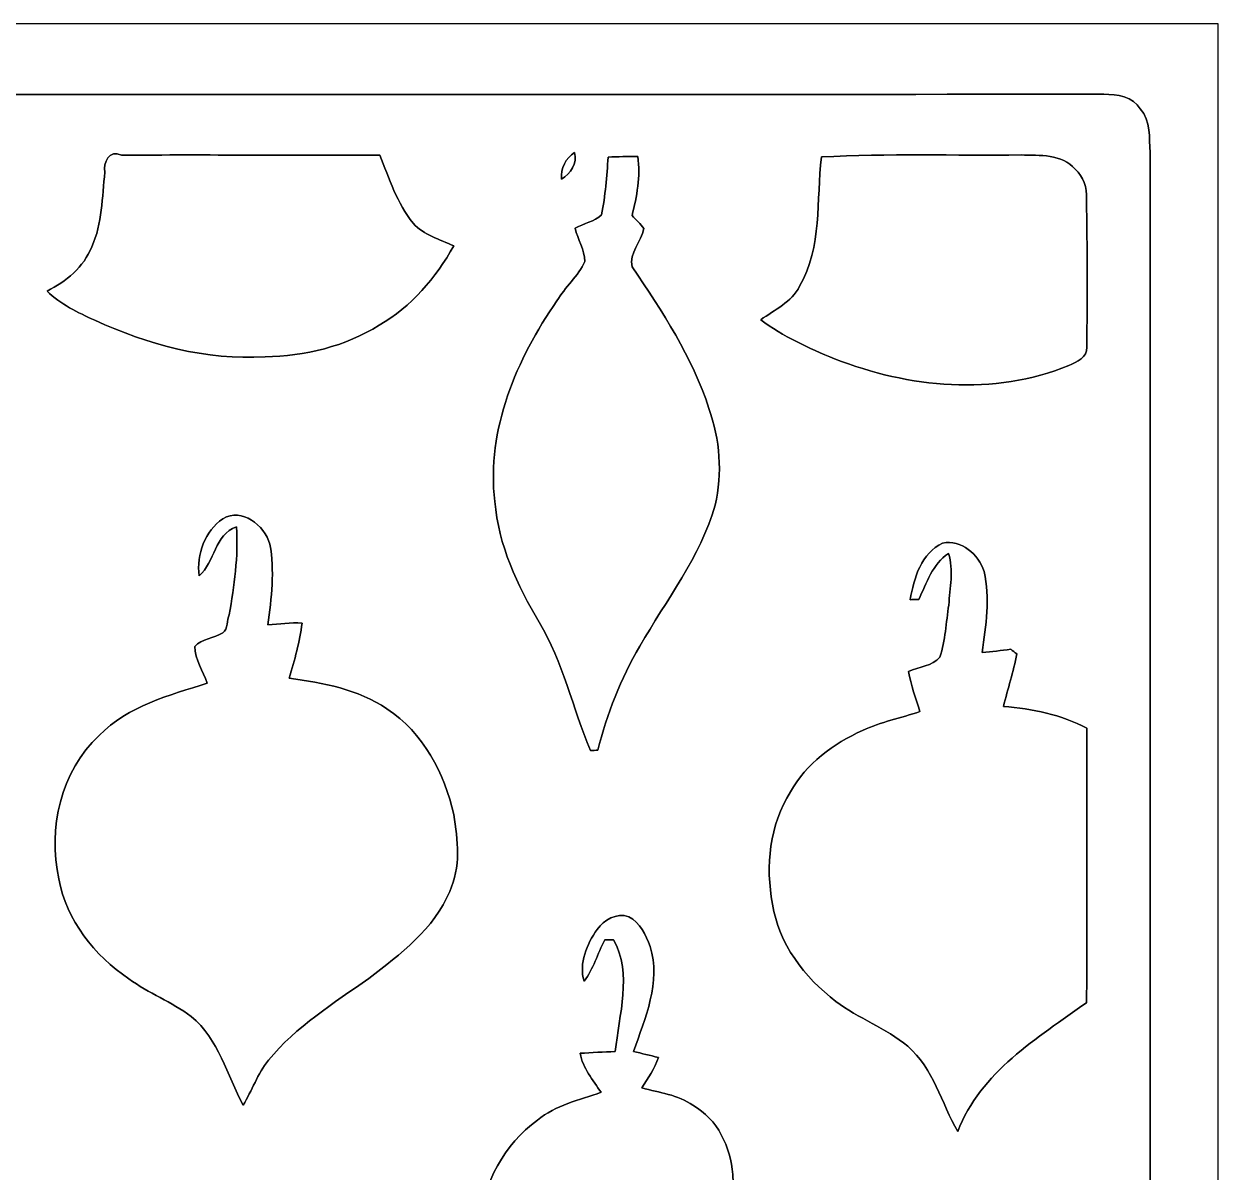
# Model space of a CAD drawing. Header units: centimetres. Extents: x -16.8 to 16.8, y -16.7 to 16.7.
# Drawn here: x -0.55 to 16.77, y 0 to 16.67 of the extents above; entities that cross this region are included whole.
import ezdxf

# ---------------------------------------------------------------- set-up
doc = ezdxf.new("R2010")
doc.units = ezdxf.units.CM
doc.header["$MEASUREMENT"] = 0
doc.layers.add('Layer 1', color=7, linetype='Continuous')

msp = doc.modelspace()

# ---------------------------------------------------------------- linework, layer by layer
at = {"layer": 'Layer 1', "color": 7}
for points, knots in [([(-16.77458, 16.66875), (-16.77458, 16.66875), (16.77458, 16.66875), (16.77458, 16.66875), (16.77458, 16.66875), (16.77458, 16.66875), (16.77458, -16.66875), (16.77458, -16.66875), (16.77458, -16.66875), (16.77458, -16.66875), (-16.77458, -16.66875), (-16.77458, -16.66875), (-16.77458, -16.66875), (-16.77458, -16.66875), (-16.77458, 16.66875), (-16.77458, 16.66875), (-16.77458, 16.66875), (-16.77458, 16.66875), (-16.77458, 16.66875), (-16.77458, 16.66875)], [0, 0, 0, 0, 0.16666667, 0.16666667, 0.16666667, 0.16666667, 0.33333333, 0.33333333, 0.33333333, 0.33333333, 0.5, 0.5, 0.5, 0.5, 0.66666667, 0.66666667, 0.66666667, 0.66666667, 1, 1, 1, 1]), ([(-15.56032, 15.62523), (-15.77164, 15.57091), (-15.93215, 15.36876), (-15.96637, 15.1571), (-15.96637, 15.1571), (-15.96143, 5.17243), (-15.96108, -4.81365), (-15.96637, -14.79903), (-15.96637, -14.79903), (-15.93885, -15.2206), (-16.11348, -15.74412), (-15.76141, -16.07855), (-15.76141, -16.07855), (-15.58713, -16.19779), (-15.35783, -16.2119), (-15.15286, -16.21331), (-15.15286, -16.21331), (-5.5686, -16.20626), (4.01532, -16.2119), (13.59958, -16.21014), (13.59958, -16.21014), (14.12734, -16.2052), (14.65615, -16.23095), (15.18356, -16.19709), (15.18356, -16.19709), (15.39663, -16.18968), (15.61606, -16.08526), (15.70531, -15.88241), (15.70531, -15.88241), (15.8556, -15.49153), (15.76776, -15.06432), (15.78927, -14.65792), (15.78927, -14.65792), (15.78363, -4.8387), (15.78857, 4.98087), (15.78681, 14.80009), (15.78681, 14.80009), (15.77411, 15.01387), (15.80197, 15.26046), (15.64534, 15.43332), (15.64534, 15.43332), (15.54127, 15.61147), (15.30597, 15.65169), (15.11829, 15.64605), (15.11829, 15.64605), (5.4162, 15.64534), (-4.2859, 15.64569), (-13.98764, 15.64605), (-13.98764, 15.64605), (-14.51187, 15.64005), (-15.03751, 15.67145), (-15.56032, 15.62523)], [0, 0, 0, 0, 0.07142857, 0.07142857, 0.07142857, 0.07142857, 0.14285714, 0.14285714, 0.14285714, 0.14285714, 0.21428571, 0.21428571, 0.21428571, 0.21428571, 0.28571429, 0.28571429, 0.28571429, 0.28571429, 0.35714286, 0.35714286, 0.35714286, 0.35714286, 0.42857143, 0.42857143, 0.42857143, 0.42857143, 0.5, 0.5, 0.5, 0.5, 0.57142857, 0.57142857, 0.57142857, 0.57142857, 0.64285714, 0.64285714, 0.64285714, 0.64285714, 0.71428571, 0.71428571, 0.71428571, 0.71428571, 0.78571429, 0.78571429, 0.78571429, 0.78571429, 0.85714286, 0.85714286, 0.85714286, 0.85714286, 1, 1, 1, 1]), ([(0.62371, 14.51681), (0.59725, 14.64275), (0.68263, 14.85618), (0.86289, 14.76304), (0.86289, 14.76304), (2.11208, 14.7701), (3.36162, 14.75916), (4.61151, 14.76481), (4.61151, 14.76481), (4.74662, 14.42367), (4.86304, 14.0656), (5.09693, 13.77527), (5.09693, 13.77527), (5.24863, 13.6017), (5.48181, 13.54102), (5.68396, 13.44471), (5.68396, 13.44471), (5.42502, 12.98152), (5.06659, 12.56347), (4.60481, 12.29395), (4.60481, 12.29395), (4.11092, 11.98739), (3.5246, 11.84416), (2.9464, 11.8364), (2.9464, 11.8364), (2.09232, 11.77819), (1.24813, 12.01667), (0.47625, 12.36557), (0.47625, 12.36557), (0.22966, 12.47704), (-0.01729, 12.60122), (-0.21661, 12.78819), (-0.21661, 12.78819), (0.05962, 12.93001), (0.31715, 13.13427), (0.43145, 13.43342), (0.43145, 13.43342), (0.58843, 13.77033), (0.58208, 14.1545), (0.62371, 14.51681)], [0, 0, 0, 0, 0.09090909, 0.09090909, 0.09090909, 0.09090909, 0.18181818, 0.18181818, 0.18181818, 0.18181818, 0.27272727, 0.27272727, 0.27272727, 0.27272727, 0.36363636, 0.36363636, 0.36363636, 0.36363636, 0.45454545, 0.45454545, 0.45454545, 0.45454545, 0.54545455, 0.54545455, 0.54545455, 0.54545455, 0.63636364, 0.63636364, 0.63636364, 0.63636364, 0.72727273, 0.72727273, 0.72727273, 0.72727273, 0.81818182, 0.81818182, 0.81818182, 0.81818182, 1, 1, 1, 1]), ([(7.92621, 14.73482), (8.06838, 14.73976), (8.21126, 14.74646), (8.35413, 14.74258), (8.35413, 14.74258), (8.39929, 14.45295), (8.33967, 14.16579), (8.27123, 13.88569), (8.27123, 13.88569), (8.32944, 13.8243), (8.39399, 13.7668), (8.44162, 13.69589), (8.44162, 13.69589), (8.40634, 13.50292), (8.2236, 13.34382), (8.27264, 13.13956), (8.27264, 13.13956), (8.71255, 12.49574), (9.14612, 11.83217), (9.38706, 11.08392), (9.38706, 11.08392), (9.54581, 10.63696), (9.58744, 10.14448), (9.47632, 9.68199), (9.47632, 9.68199), (9.2643, 8.92598), (8.76653, 8.30651), (8.38482, 7.63341), (8.38482, 7.63341), (8.10401, 7.16562), (7.91104, 6.65092), (7.77416, 6.12422), (7.77416, 6.12422), (7.74841, 6.12281), (7.69655, 6.12069), (7.67045, 6.11964), (7.67045, 6.11964), (7.40727, 6.73488), (7.2711, 7.40339), (6.92362, 7.98195), (6.92362, 7.98195), (6.60435, 8.51923), (6.33483, 9.10378), (6.2805, 9.73455), (6.2805, 9.73455), (6.15456, 10.78301), (6.59836, 11.80183), (7.17973, 12.64708), (7.17973, 12.64708), (7.30179, 12.84711), (7.487, 13.00586), (7.58719, 13.21894), (7.58719, 13.21894), (7.58437, 13.38897), (7.48418, 13.53996), (7.44467, 13.7033), (7.44467, 13.7033), (7.56849, 13.77456), (7.7276, 13.79326), (7.8292, 13.89733), (7.8292, 13.89733), (7.88635, 14.1732), (7.90222, 14.45507), (7.92621, 14.73482)], [0, 0, 0, 0, 0.05882353, 0.05882353, 0.05882353, 0.05882353, 0.11764706, 0.11764706, 0.11764706, 0.11764706, 0.17647059, 0.17647059, 0.17647059, 0.17647059, 0.23529412, 0.23529412, 0.23529412, 0.23529412, 0.29411765, 0.29411765, 0.29411765, 0.29411765, 0.35294118, 0.35294118, 0.35294118, 0.35294118, 0.41176471, 0.41176471, 0.41176471, 0.41176471, 0.47058824, 0.47058824, 0.47058824, 0.47058824, 0.52941176, 0.52941176, 0.52941176, 0.52941176, 0.58823529, 0.58823529, 0.58823529, 0.58823529, 0.64705882, 0.64705882, 0.64705882, 0.64705882, 0.70588235, 0.70588235, 0.70588235, 0.70588235, 0.76470588, 0.76470588, 0.76470588, 0.76470588, 0.82352941, 0.82352941, 0.82352941, 0.82352941, 0.88235294, 0.88235294, 0.88235294, 0.88235294, 1, 1, 1, 1]), ([(7.24782, 14.41274), (7.23582, 14.57396), (7.30885, 14.71648), (7.43797, 14.80361), (7.43797, 14.80361), (7.47995, 14.63781), (7.38046, 14.49881), (7.24782, 14.41274)], [0, 0, 0, 0, 0.33333333, 0.33333333, 0.33333333, 0.33333333, 1, 1, 1, 1]), ([(11.02007, 14.73623), (11.98492, 14.79056), (12.95188, 14.75493), (13.91779, 14.76622), (13.91779, 14.76622), (14.18096, 14.75669), (14.5101, 14.78527), (14.70025, 14.55949), (14.70025, 14.55949), (14.82231, 14.45295), (14.87311, 14.28785), (14.86288, 14.12875), (14.86288, 14.12875), (14.87946, 13.4112), (14.87452, 12.69259), (14.86994, 11.97469), (14.86994, 11.97469), (14.88052, 11.82335), (14.72247, 11.76196), (14.60994, 11.7094), (14.60994, 11.7094), (13.52409, 11.26172), (12.28337, 11.38414), (11.21057, 11.80853), (11.21057, 11.80853), (10.8331, 11.95564), (10.46515, 12.13309), (10.13777, 12.37333), (10.13777, 12.37333), (10.33886, 12.51726), (10.58792, 12.62909), (10.70292, 12.86157), (10.70292, 12.86157), (11.03383, 13.4306), (10.94246, 14.10899), (11.02007, 14.73623)], [0, 0, 0, 0, 0.1, 0.1, 0.1, 0.1, 0.2, 0.2, 0.2, 0.2, 0.3, 0.3, 0.3, 0.3, 0.4, 0.4, 0.4, 0.4, 0.5, 0.5, 0.5, 0.5, 0.6, 0.6, 0.6, 0.6, 0.7, 0.7, 0.7, 0.7, 0.8, 0.8, 0.8, 0.8, 1, 1, 1, 1]), ([(2.33433, 9.48443), (2.60879, 9.65341), (2.93934, 9.38883), (3.0166, 9.11754), (3.0166, 9.11754), (3.08892, 8.73019), (3.03847, 8.33191), (2.98838, 7.94491), (2.98838, 7.94491), (3.15348, 7.95761), (3.31858, 7.97772), (3.48474, 7.97137), (3.48474, 7.97137), (3.44946, 7.69867), (3.37573, 7.43444), (3.29882, 7.17127), (3.29882, 7.17127), (3.7906, 7.0993), (4.29648, 7.01252), (4.71523, 6.725), (4.71523, 6.725), (5.24087, 6.38104), (5.55343, 5.79049), (5.68466, 5.18936), (5.68466, 5.18936), (5.74851, 4.82106), (5.78626, 4.42524), (5.62645, 4.07458), (5.62645, 4.07458), (5.39821, 3.5306), (4.90926, 3.16054), (4.45417, 2.8127), (4.45417, 2.8127), (3.943, 2.45039), (3.39866, 2.11349), (2.99473, 1.62489), (2.99473, 1.62489), (2.83845, 1.42699), (2.75802, 1.18357), (2.62784, 0.96979), (2.62784, 0.96979), (2.39571, 1.41111), (2.27718, 1.92864), (1.87466, 2.2606), (1.87466, 2.2606), (1.59244, 2.47191), (1.25342, 2.59362), (0.9719, 2.80741), (0.9719, 2.80741), (0.47166, 3.14184), (0.06773, 3.65584), (-0.04551, 4.25591), (-0.04551, 4.25591), (-0.20567, 4.9911), (-0.0187, 5.81589), (0.54151, 6.33765), (0.54151, 6.33765), (0.95638, 6.77157), (1.55893, 6.91832), (2.10891, 7.09965), (2.10891, 7.09965), (2.04011, 7.27287), (1.93393, 7.44008), (1.92617, 7.63058), (1.92617, 7.63058), (2.03341, 7.74524), (2.20557, 7.74912), (2.33398, 7.83061), (2.33398, 7.83061), (2.41935, 7.88352), (2.38513, 8.01864), (2.42782, 8.08955), (2.42782, 8.08955), (2.49978, 8.51147), (2.56152, 8.93904), (2.53118, 9.36801), (2.53118, 9.36801), (2.21051, 9.25583), (2.22391, 8.85507), (1.98861, 8.65752), (1.98861, 8.65752), (1.95721, 8.96302), (2.07116, 9.30875), (2.33433, 9.48443)], [0, 0, 0, 0, 0.04545455, 0.04545455, 0.04545455, 0.04545455, 0.09090909, 0.09090909, 0.09090909, 0.09090909, 0.13636364, 0.13636364, 0.13636364, 0.13636364, 0.18181818, 0.18181818, 0.18181818, 0.18181818, 0.22727273, 0.22727273, 0.22727273, 0.22727273, 0.27272727, 0.27272727, 0.27272727, 0.27272727, 0.31818182, 0.31818182, 0.31818182, 0.31818182, 0.36363636, 0.36363636, 0.36363636, 0.36363636, 0.40909091, 0.40909091, 0.40909091, 0.40909091, 0.45454545, 0.45454545, 0.45454545, 0.45454545, 0.5, 0.5, 0.5, 0.5, 0.54545455, 0.54545455, 0.54545455, 0.54545455, 0.59090909, 0.59090909, 0.59090909, 0.59090909, 0.63636364, 0.63636364, 0.63636364, 0.63636364, 0.68181818, 0.68181818, 0.68181818, 0.68181818, 0.72727273, 0.72727273, 0.72727273, 0.72727273, 0.77272727, 0.77272727, 0.77272727, 0.77272727, 0.81818182, 0.81818182, 0.81818182, 0.81818182, 0.86363636, 0.86363636, 0.86363636, 0.86363636, 0.90909091, 0.90909091, 0.90909091, 0.90909091, 1, 1, 1, 1]), ([(12.77796, 9.12883), (13.04361, 9.19445), (13.30254, 8.96408), (13.37945, 8.72067), (13.37945, 8.72067), (13.47011, 8.33402), (13.4045, 7.93221), (13.35123, 7.54521), (13.35123, 7.54521), (13.49022, 7.55368), (13.62816, 7.57167), (13.76645, 7.59037), (13.76645, 7.59037), (13.79537, 7.56779), (13.82466, 7.54521), (13.85429, 7.52263), (13.85429, 7.52263), (13.80455, 7.26546), (13.7227, 7.01604), (13.66097, 6.76169), (13.66097, 6.76169), (14.0783, 6.72218), (14.4974, 6.64386), (14.87029, 6.44349), (14.87029, 6.44349), (14.86711, 5.11563), (14.87382, 3.78778), (14.86676, 2.45992), (14.86676, 2.45992), (14.15168, 1.94451), (13.32477, 1.45662), (12.99633, 0.58879), (12.99633, 0.58879), (12.7575, 1.0033), (12.64497, 1.50354), (12.27067, 1.82845), (12.27067, 1.82845), (11.95387, 2.09303), (11.55488, 2.2292), (11.22786, 2.47932), (11.22786, 2.47932), (10.77313, 2.82222), (10.39707, 3.31788), (10.30993, 3.8922), (10.30993, 3.8922), (10.20374, 4.44077), (10.26724, 5.04084), (10.56887, 5.51921), (10.56887, 5.51921), (10.79712, 5.93055), (11.19505, 6.22088), (11.61662, 6.41174), (11.61662, 6.41174), (11.88297, 6.53521), (12.17119, 6.59412), (12.44917, 6.68443), (12.44917, 6.68443), (12.3885, 6.87776), (12.31547, 7.0679), (12.28407, 7.26899), (12.28407, 7.26899), (12.43118, 7.33884), (12.63191, 7.33989), (12.73598, 7.47501), (12.73598, 7.47501), (12.81924, 7.71772), (12.82806, 7.97983), (12.86722, 8.23242), (12.86722, 8.23242), (12.88309, 8.48042), (12.94201, 8.73795), (12.86228, 8.98102), (12.86228, 8.98102), (12.63121, 8.82826), (12.54654, 8.54922), (12.43118, 8.31144), (12.43118, 8.31144), (12.40049, 8.31109), (12.33876, 8.31039), (12.30806, 8.30968), (12.30806, 8.30968), (12.35992, 8.61907), (12.46681, 8.99054), (12.77796, 9.12883)], [0, 0, 0, 0, 0.04545455, 0.04545455, 0.04545455, 0.04545455, 0.09090909, 0.09090909, 0.09090909, 0.09090909, 0.13636364, 0.13636364, 0.13636364, 0.13636364, 0.18181818, 0.18181818, 0.18181818, 0.18181818, 0.22727273, 0.22727273, 0.22727273, 0.22727273, 0.27272727, 0.27272727, 0.27272727, 0.27272727, 0.31818182, 0.31818182, 0.31818182, 0.31818182, 0.36363636, 0.36363636, 0.36363636, 0.36363636, 0.40909091, 0.40909091, 0.40909091, 0.40909091, 0.45454545, 0.45454545, 0.45454545, 0.45454545, 0.5, 0.5, 0.5, 0.5, 0.54545455, 0.54545455, 0.54545455, 0.54545455, 0.59090909, 0.59090909, 0.59090909, 0.59090909, 0.63636364, 0.63636364, 0.63636364, 0.63636364, 0.68181818, 0.68181818, 0.68181818, 0.68181818, 0.72727273, 0.72727273, 0.72727273, 0.72727273, 0.77272727, 0.77272727, 0.77272727, 0.77272727, 0.81818182, 0.81818182, 0.81818182, 0.81818182, 0.86363636, 0.86363636, 0.86363636, 0.86363636, 0.90909091, 0.90909091, 0.90909091, 0.90909091, 1, 1, 1, 1]), ([(7.76499, 3.52284), (7.86659, 3.66219), (8.04616, 3.76978), (8.22396, 3.70769), (8.22396, 3.70769), (8.38729, 3.62197), (8.47125, 3.44099), (8.53334, 3.27589), (8.53334, 3.27589), (8.69421, 2.75519), (8.46173, 2.23661), (8.2931, 1.75084), (8.2931, 1.75084), (8.41269, 1.72226), (8.53369, 1.69369), (8.65364, 1.66335), (8.65364, 1.66335), (8.59719, 1.50495), (8.50406, 1.3649), (8.41481, 1.22379), (8.41481, 1.22379), (8.66422, 1.15217), (8.93762, 1.12607), (9.15458, 0.96979), (9.15458, 0.96979), (9.51406, 0.77188), (9.70068, 0.36195), (9.73208, -0.03316), (9.73208, -0.03316), (9.78147, -0.68827), (9.77053, -1.35855), (9.96527, -1.99355), (9.96527, -1.99355), (10.06263, -2.32728), (10.18505, -2.67935), (10.45633, -2.91394), (10.45633, -2.91394), (10.59603, -3.04906), (10.79394, -3.0921), (10.96363, -3.17853), (10.96363, -3.17853), (10.7121, -3.5881), (10.42035, -3.99768), (10.00054, -4.24921), (10.00054, -4.24921), (9.5317, -4.56389), (8.97643, -4.74416), (8.41304, -4.77308), (8.41304, -4.77308), (7.23159, -4.86516), (6.03744, -4.50462), (5.05601, -3.85339), (5.05601, -3.85339), (5.45006, -3.66818), (5.73722, -3.29177), (5.81519, -2.86314), (5.81519, -2.86314), (5.94854, -2.16359), (5.8734, -1.43969), (6.02827, -0.74224), (6.02827, -0.74224), (6.13339, -0.16369), (6.41103, 0.40675), (6.89998, 0.75424), (6.89998, 0.75424), (7.16492, 0.97084), (7.50605, 1.05093), (7.82285, 1.15888), (7.82285, 1.15888), (7.70255, 1.33668), (7.55721, 1.50813), (7.51769, 1.72544), (7.51769, 1.72544), (7.68703, 1.73531), (7.85812, 1.74343), (8.02852, 1.75084), (8.02852, 1.75084), (8.08037, 2.27859), (8.27969, 2.88078), (8.00241, 3.37326), (8.00241, 3.37326), (7.97101, 3.37256), (7.90787, 3.37114), (7.87612, 3.37009), (7.87612, 3.37009), (7.76887, 3.17359), (7.71384, 2.94922), (7.5752, 2.77001), (7.5752, 2.77001), (7.49653, 3.0353), (7.61471, 3.30764), (7.76499, 3.52284)], [0, 0, 0, 0, 0.04166667, 0.04166667, 0.04166667, 0.04166667, 0.08333333, 0.08333333, 0.08333333, 0.08333333, 0.125, 0.125, 0.125, 0.125, 0.16666667, 0.16666667, 0.16666667, 0.16666667, 0.20833333, 0.20833333, 0.20833333, 0.20833333, 0.25, 0.25, 0.25, 0.25, 0.29166667, 0.29166667, 0.29166667, 0.29166667, 0.33333333, 0.33333333, 0.33333333, 0.33333333, 0.375, 0.375, 0.375, 0.375, 0.41666667, 0.41666667, 0.41666667, 0.41666667, 0.45833333, 0.45833333, 0.45833333, 0.45833333, 0.5, 0.5, 0.5, 0.5, 0.54166667, 0.54166667, 0.54166667, 0.54166667, 0.58333333, 0.58333333, 0.58333333, 0.58333333, 0.625, 0.625, 0.625, 0.625, 0.66666667, 0.66666667, 0.66666667, 0.66666667, 0.70833333, 0.70833333, 0.70833333, 0.70833333, 0.75, 0.75, 0.75, 0.75, 0.79166667, 0.79166667, 0.79166667, 0.79166667, 0.83333333, 0.83333333, 0.83333333, 0.83333333, 0.875, 0.875, 0.875, 0.875, 0.91666667, 0.91666667, 0.91666667, 0.91666667, 1, 1, 1, 1]), ([(-2.40983, 2.58657), (-2.28847, 2.69134), (-2.08562, 2.69663), (-1.96956, 2.58128), (-1.96956, 2.58128), (-1.7205, 2.33927), (-1.70392, 1.96885), (-1.71838, 1.645), (-1.71838, 1.645), (-1.75719, 1.31445), (-1.88913, 1.00577), (-2.00343, 0.69638), (-2.00343, 0.69638), (-1.87678, 0.66075), (-1.74837, 0.62583), (-1.62348, 0.58314), (-1.62348, 0.58314), (-1.71027, 0.44062), (-1.80199, 0.30127), (-1.89124, 0.16016), (-1.89124, 0.16016), (-1.65206, 0.10195), (-1.40018, 0.0695), (-1.18357, -0.05644), (-1.18357, -0.05644), (-0.83432, -0.23989), (-0.63041, -0.61877), (-0.57538, -0.99942), (-0.57538, -0.99942), (-0.50624, -1.57656), (-0.54293, -2.1657), (-0.40887, -2.73473), (-0.40887, -2.73473), (-0.30339, -3.17641), (-0.18521, -3.64666), (0.15099, -3.97616), (0.15099, -3.97616), (0.30798, -4.09116), (0.49071, -4.16666), (0.67275, -4.23404), (0.67275, -4.23404), (0.39088, -4.71135), (0.02505, -5.15373), (-0.47025, -5.41937), (-0.47025, -5.41937), (-1.15888, -5.81237), (-1.98508, -5.91044), (-2.76472, -5.83071), (-2.76472, -5.83071), (-3.64596, -5.71606), (-4.50003, -5.39891), (-5.24439, -4.91419), (-5.24439, -4.91419), (-4.97805, -4.75368), (-4.69618, -4.57306), (-4.58752, -4.26367), (-4.58752, -4.26367), (-4.30918, -3.54612), (-4.439, -2.75731), (-4.3053, -2.01189), (-4.3053, -2.01189), (-4.22063, -1.49507), (-4.06612, -0.96132), (-3.69394, -0.57468), (-3.69394, -0.57468), (-3.38949, -0.20285), (-2.92029, -0.03493), (-2.47368, 0.09349), (-2.47368, 0.09349), (-2.58128, 0.28187), (-2.72521, 0.45226), (-2.78553, 0.66358), (-2.78553, 0.66358), (-2.60809, 0.67769), (-2.42958, 0.68792), (-2.25143, 0.70026), (-2.25143, 0.70026), (-2.18193, 1.15782), (-2.13854, 1.62348), (-2.18511, 2.08527), (-2.18511, 2.08527), (-2.19745, 2.21051), (-2.31105, 2.28106), (-2.40383, 2.34633), (-2.40383, 2.34633), (-2.52624, 2.14066), (-2.56893, 1.89159), (-2.72909, 1.70921), (-2.72909, 1.70921), (-2.78271, 2.02988), (-2.65113, 2.37173), (-2.40983, 2.58657)], [0, 0, 0, 0, 0.04166667, 0.04166667, 0.04166667, 0.04166667, 0.08333333, 0.08333333, 0.08333333, 0.08333333, 0.125, 0.125, 0.125, 0.125, 0.16666667, 0.16666667, 0.16666667, 0.16666667, 0.20833333, 0.20833333, 0.20833333, 0.20833333, 0.25, 0.25, 0.25, 0.25, 0.29166667, 0.29166667, 0.29166667, 0.29166667, 0.33333333, 0.33333333, 0.33333333, 0.33333333, 0.375, 0.375, 0.375, 0.375, 0.41666667, 0.41666667, 0.41666667, 0.41666667, 0.45833333, 0.45833333, 0.45833333, 0.45833333, 0.5, 0.5, 0.5, 0.5, 0.54166667, 0.54166667, 0.54166667, 0.54166667, 0.58333333, 0.58333333, 0.58333333, 0.58333333, 0.625, 0.625, 0.625, 0.625, 0.66666667, 0.66666667, 0.66666667, 0.66666667, 0.70833333, 0.70833333, 0.70833333, 0.70833333, 0.75, 0.75, 0.75, 0.75, 0.79166667, 0.79166667, 0.79166667, 0.79166667, 0.83333333, 0.83333333, 0.83333333, 0.83333333, 0.875, 0.875, 0.875, 0.875, 0.91666667, 0.91666667, 0.91666667, 0.91666667, 1, 1, 1, 1])]:
    msp.add_open_spline(points, degree=3, knots=knots, dxfattribs=at)
at = {"layer": 'Layer 1', "color": 251}
for points, knots in [([(-15.56032, 15.62523), (-15.03751, 15.67145), (-14.51187, 15.64005), (-13.98764, 15.64605), (-13.98764, 15.64605), (-4.2859, 15.64569), (5.4162, 15.64534), (15.11829, 15.64605), (15.11829, 15.64605), (15.30597, 15.65169), (15.54127, 15.61147), (15.64534, 15.43332), (15.64534, 15.43332), (15.80197, 15.26046), (15.77411, 15.01387), (15.78681, 14.80009), (15.78681, 14.80009), (15.78857, 4.98087), (15.78363, -4.8387), (15.78927, -14.65792), (15.78927, -14.65792), (15.76776, -15.06432), (15.8556, -15.49153), (15.70531, -15.88241), (15.70531, -15.88241), (15.61606, -16.08526), (15.39663, -16.18968), (15.18356, -16.19709), (15.18356, -16.19709), (14.65615, -16.23095), (14.12734, -16.2052), (13.59958, -16.21014), (13.59958, -16.21014), (4.01532, -16.2119), (-5.5686, -16.20626), (-15.15286, -16.21331), (-15.15286, -16.21331), (-15.35783, -16.2119), (-15.58713, -16.19779), (-15.76141, -16.07855), (-15.76141, -16.07855), (-16.11348, -15.74412), (-15.93885, -15.2206), (-15.96637, -14.79903), (-15.96637, -14.79903), (-15.96108, -4.81365), (-15.96143, 5.17243), (-15.96637, 15.1571), (-15.96637, 15.1571), (-15.93215, 15.36876), (-15.77164, 15.57091), (-15.56032, 15.62523), (-15.56032, 15.62523), (-15.56032, 15.62523), (-15.56032, 15.62523), (-15.56032, 15.62523)], [0, 0, 0, 0, 0.06666667, 0.06666667, 0.06666667, 0.06666667, 0.13333333, 0.13333333, 0.13333333, 0.13333333, 0.2, 0.2, 0.2, 0.2, 0.26666667, 0.26666667, 0.26666667, 0.26666667, 0.33333333, 0.33333333, 0.33333333, 0.33333333, 0.4, 0.4, 0.4, 0.4, 0.46666667, 0.46666667, 0.46666667, 0.46666667, 0.53333333, 0.53333333, 0.53333333, 0.53333333, 0.6, 0.6, 0.6, 0.6, 0.66666667, 0.66666667, 0.66666667, 0.66666667, 0.73333333, 0.73333333, 0.73333333, 0.73333333, 0.8, 0.8, 0.8, 0.8, 0.86666667, 0.86666667, 0.86666667, 0.86666667, 1, 1, 1, 1]), ([(0.62371, 14.51681), (0.58208, 14.1545), (0.58843, 13.77033), (0.43145, 13.43342), (0.43145, 13.43342), (0.31715, 13.13427), (0.05962, 12.93001), (-0.21661, 12.78819), (-0.21661, 12.78819), (-0.01729, 12.60122), (0.22966, 12.47704), (0.47625, 12.36557), (0.47625, 12.36557), (1.24813, 12.01667), (2.09232, 11.77819), (2.9464, 11.8364), (2.9464, 11.8364), (3.5246, 11.84416), (4.11092, 11.98739), (4.60481, 12.29395), (4.60481, 12.29395), (5.06659, 12.56347), (5.42502, 12.98152), (5.68396, 13.44471), (5.68396, 13.44471), (5.48181, 13.54102), (5.24863, 13.6017), (5.09693, 13.77527), (5.09693, 13.77527), (4.86304, 14.0656), (4.74662, 14.42367), (4.61151, 14.76481), (4.61151, 14.76481), (3.36162, 14.75916), (2.11208, 14.7701), (0.86289, 14.76304), (0.86289, 14.76304), (0.68263, 14.85618), (0.59725, 14.64275), (0.62371, 14.51681), (0.62371, 14.51681), (0.62371, 14.51681), (0.62371, 14.51681), (0.62371, 14.51681)], [0, 0, 0, 0, 0.08333333, 0.08333333, 0.08333333, 0.08333333, 0.16666667, 0.16666667, 0.16666667, 0.16666667, 0.25, 0.25, 0.25, 0.25, 0.33333333, 0.33333333, 0.33333333, 0.33333333, 0.41666667, 0.41666667, 0.41666667, 0.41666667, 0.5, 0.5, 0.5, 0.5, 0.58333333, 0.58333333, 0.58333333, 0.58333333, 0.66666667, 0.66666667, 0.66666667, 0.66666667, 0.75, 0.75, 0.75, 0.75, 0.83333333, 0.83333333, 0.83333333, 0.83333333, 1, 1, 1, 1]), ([(7.92621, 14.73482), (7.90222, 14.45507), (7.88635, 14.1732), (7.8292, 13.89733), (7.8292, 13.89733), (7.7276, 13.79326), (7.56849, 13.77456), (7.44467, 13.7033), (7.44467, 13.7033), (7.48418, 13.53996), (7.58437, 13.38897), (7.58719, 13.21894), (7.58719, 13.21894), (7.487, 13.00586), (7.30179, 12.84711), (7.17973, 12.64708), (7.17973, 12.64708), (6.59836, 11.80183), (6.15456, 10.78301), (6.2805, 9.73455), (6.2805, 9.73455), (6.33483, 9.10378), (6.60435, 8.51923), (6.92362, 7.98195), (6.92362, 7.98195), (7.2711, 7.40339), (7.40727, 6.73488), (7.67045, 6.11964), (7.67045, 6.11964), (7.69655, 6.12069), (7.74841, 6.12281), (7.77416, 6.12422), (7.77416, 6.12422), (7.91104, 6.65092), (8.10401, 7.16562), (8.38482, 7.63341), (8.38482, 7.63341), (8.76653, 8.30651), (9.2643, 8.92598), (9.47632, 9.68199), (9.47632, 9.68199), (9.58744, 10.14448), (9.54581, 10.63696), (9.38706, 11.08392), (9.38706, 11.08392), (9.14612, 11.83217), (8.71255, 12.49574), (8.27264, 13.13956), (8.27264, 13.13956), (8.2236, 13.34382), (8.40634, 13.50292), (8.44162, 13.69589), (8.44162, 13.69589), (8.39399, 13.7668), (8.32944, 13.8243), (8.27123, 13.88569), (8.27123, 13.88569), (8.33967, 14.16579), (8.39929, 14.45295), (8.35413, 14.74258), (8.35413, 14.74258), (8.21126, 14.74646), (8.06838, 14.73976), (7.92621, 14.73482), (7.92621, 14.73482), (7.92621, 14.73482), (7.92621, 14.73482), (7.92621, 14.73482)], [0, 0, 0, 0, 0.05555556, 0.05555556, 0.05555556, 0.05555556, 0.11111111, 0.11111111, 0.11111111, 0.11111111, 0.16666667, 0.16666667, 0.16666667, 0.16666667, 0.22222222, 0.22222222, 0.22222222, 0.22222222, 0.27777778, 0.27777778, 0.27777778, 0.27777778, 0.33333333, 0.33333333, 0.33333333, 0.33333333, 0.38888889, 0.38888889, 0.38888889, 0.38888889, 0.44444444, 0.44444444, 0.44444444, 0.44444444, 0.5, 0.5, 0.5, 0.5, 0.55555556, 0.55555556, 0.55555556, 0.55555556, 0.61111111, 0.61111111, 0.61111111, 0.61111111, 0.66666667, 0.66666667, 0.66666667, 0.66666667, 0.72222222, 0.72222222, 0.72222222, 0.72222222, 0.77777778, 0.77777778, 0.77777778, 0.77777778, 0.83333333, 0.83333333, 0.83333333, 0.83333333, 0.88888889, 0.88888889, 0.88888889, 0.88888889, 1, 1, 1, 1]), ([(7.24782, 14.41274), (7.38046, 14.49881), (7.47995, 14.63781), (7.43797, 14.80361), (7.43797, 14.80361), (7.30885, 14.71648), (7.23582, 14.57396), (7.24782, 14.41274), (7.24782, 14.41274), (7.24782, 14.41274), (7.24782, 14.41274), (7.24782, 14.41274)], [0, 0, 0, 0, 0.25, 0.25, 0.25, 0.25, 0.5, 0.5, 0.5, 0.5, 1, 1, 1, 1]), ([(11.02007, 14.73623), (10.94246, 14.10899), (11.03383, 13.4306), (10.70292, 12.86157), (10.70292, 12.86157), (10.58792, 12.62909), (10.33886, 12.51726), (10.13777, 12.37333), (10.13777, 12.37333), (10.46515, 12.13309), (10.8331, 11.95564), (11.21057, 11.80853), (11.21057, 11.80853), (12.28337, 11.38414), (13.52409, 11.26172), (14.60994, 11.7094), (14.60994, 11.7094), (14.72247, 11.76196), (14.88052, 11.82335), (14.86994, 11.97469), (14.86994, 11.97469), (14.87452, 12.69259), (14.87946, 13.4112), (14.86288, 14.12875), (14.86288, 14.12875), (14.87311, 14.28785), (14.82231, 14.45295), (14.70025, 14.55949), (14.70025, 14.55949), (14.5101, 14.78527), (14.18096, 14.75669), (13.91779, 14.76622), (13.91779, 14.76622), (12.95188, 14.75493), (11.98492, 14.79056), (11.02007, 14.73623), (11.02007, 14.73623), (11.02007, 14.73623), (11.02007, 14.73623), (11.02007, 14.73623)], [0, 0, 0, 0, 0.09090909, 0.09090909, 0.09090909, 0.09090909, 0.18181818, 0.18181818, 0.18181818, 0.18181818, 0.27272727, 0.27272727, 0.27272727, 0.27272727, 0.36363636, 0.36363636, 0.36363636, 0.36363636, 0.45454545, 0.45454545, 0.45454545, 0.45454545, 0.54545455, 0.54545455, 0.54545455, 0.54545455, 0.63636364, 0.63636364, 0.63636364, 0.63636364, 0.72727273, 0.72727273, 0.72727273, 0.72727273, 0.81818182, 0.81818182, 0.81818182, 0.81818182, 1, 1, 1, 1]), ([(2.33433, 9.48443), (2.07116, 9.30875), (1.95721, 8.96302), (1.98861, 8.65752), (1.98861, 8.65752), (2.22391, 8.85507), (2.21051, 9.25583), (2.53118, 9.36801), (2.53118, 9.36801), (2.56152, 8.93904), (2.49978, 8.51147), (2.42782, 8.08955), (2.42782, 8.08955), (2.38513, 8.01864), (2.41935, 7.88352), (2.33398, 7.83061), (2.33398, 7.83061), (2.20557, 7.74912), (2.03341, 7.74524), (1.92617, 7.63058), (1.92617, 7.63058), (1.93393, 7.44008), (2.04011, 7.27287), (2.10891, 7.09965), (2.10891, 7.09965), (1.55893, 6.91832), (0.95638, 6.77157), (0.54151, 6.33765), (0.54151, 6.33765), (-0.0187, 5.81589), (-0.20567, 4.9911), (-0.04551, 4.25591), (-0.04551, 4.25591), (0.06773, 3.65584), (0.47166, 3.14184), (0.9719, 2.80741), (0.9719, 2.80741), (1.25342, 2.59362), (1.59244, 2.47191), (1.87466, 2.2606), (1.87466, 2.2606), (2.27718, 1.92864), (2.39571, 1.41111), (2.62784, 0.96979), (2.62784, 0.96979), (2.75802, 1.18357), (2.83845, 1.42699), (2.99473, 1.62489), (2.99473, 1.62489), (3.39866, 2.11349), (3.943, 2.45039), (4.45417, 2.8127), (4.45417, 2.8127), (4.90926, 3.16054), (5.39821, 3.5306), (5.62645, 4.07458), (5.62645, 4.07458), (5.78626, 4.42524), (5.74851, 4.82106), (5.68466, 5.18936), (5.68466, 5.18936), (5.55343, 5.79049), (5.24087, 6.38104), (4.71523, 6.725), (4.71523, 6.725), (4.29648, 7.01252), (3.7906, 7.0993), (3.29882, 7.17127), (3.29882, 7.17127), (3.37573, 7.43444), (3.44946, 7.69867), (3.48474, 7.97137), (3.48474, 7.97137), (3.31858, 7.97772), (3.15348, 7.95761), (2.98838, 7.94491), (2.98838, 7.94491), (3.03847, 8.33191), (3.08892, 8.73019), (3.0166, 9.11754), (3.0166, 9.11754), (2.93934, 9.38883), (2.60879, 9.65341), (2.33433, 9.48443), (2.33433, 9.48443), (2.33433, 9.48443), (2.33433, 9.48443), (2.33433, 9.48443)], [0, 0, 0, 0, 0.04347826, 0.04347826, 0.04347826, 0.04347826, 0.08695652, 0.08695652, 0.08695652, 0.08695652, 0.13043478, 0.13043478, 0.13043478, 0.13043478, 0.17391304, 0.17391304, 0.17391304, 0.17391304, 0.2173913, 0.2173913, 0.2173913, 0.2173913, 0.26086957, 0.26086957, 0.26086957, 0.26086957, 0.30434783, 0.30434783, 0.30434783, 0.30434783, 0.34782609, 0.34782609, 0.34782609, 0.34782609, 0.39130435, 0.39130435, 0.39130435, 0.39130435, 0.43478261, 0.43478261, 0.43478261, 0.43478261, 0.47826087, 0.47826087, 0.47826087, 0.47826087, 0.52173913, 0.52173913, 0.52173913, 0.52173913, 0.56521739, 0.56521739, 0.56521739, 0.56521739, 0.60869565, 0.60869565, 0.60869565, 0.60869565, 0.65217391, 0.65217391, 0.65217391, 0.65217391, 0.69565217, 0.69565217, 0.69565217, 0.69565217, 0.73913043, 0.73913043, 0.73913043, 0.73913043, 0.7826087, 0.7826087, 0.7826087, 0.7826087, 0.82608696, 0.82608696, 0.82608696, 0.82608696, 0.86956522, 0.86956522, 0.86956522, 0.86956522, 0.91304348, 0.91304348, 0.91304348, 0.91304348, 1, 1, 1, 1]), ([(12.77796, 9.12883), (12.46681, 8.99054), (12.35992, 8.61907), (12.30806, 8.30968), (12.30806, 8.30968), (12.33876, 8.31039), (12.40049, 8.31109), (12.43118, 8.31144), (12.43118, 8.31144), (12.54654, 8.54922), (12.63121, 8.82826), (12.86228, 8.98102), (12.86228, 8.98102), (12.94201, 8.73795), (12.88309, 8.48042), (12.86722, 8.23242), (12.86722, 8.23242), (12.82806, 7.97983), (12.81924, 7.71772), (12.73598, 7.47501), (12.73598, 7.47501), (12.63191, 7.33989), (12.43118, 7.33884), (12.28407, 7.26899), (12.28407, 7.26899), (12.31547, 7.0679), (12.3885, 6.87776), (12.44917, 6.68443), (12.44917, 6.68443), (12.17119, 6.59412), (11.88297, 6.53521), (11.61662, 6.41174), (11.61662, 6.41174), (11.19505, 6.22088), (10.79712, 5.93055), (10.56887, 5.51921), (10.56887, 5.51921), (10.26724, 5.04084), (10.20374, 4.44077), (10.30993, 3.8922), (10.30993, 3.8922), (10.39707, 3.31788), (10.77313, 2.82222), (11.22786, 2.47932), (11.22786, 2.47932), (11.55488, 2.2292), (11.95387, 2.09303), (12.27067, 1.82845), (12.27067, 1.82845), (12.64497, 1.50354), (12.7575, 1.0033), (12.99633, 0.58879), (12.99633, 0.58879), (13.32477, 1.45662), (14.15168, 1.94451), (14.86676, 2.45992), (14.86676, 2.45992), (14.87382, 3.78778), (14.86711, 5.11563), (14.87029, 6.44349), (14.87029, 6.44349), (14.4974, 6.64386), (14.0783, 6.72218), (13.66097, 6.76169), (13.66097, 6.76169), (13.7227, 7.01604), (13.80455, 7.26546), (13.85429, 7.52263), (13.85429, 7.52263), (13.82466, 7.54521), (13.79537, 7.56779), (13.76645, 7.59037), (13.76645, 7.59037), (13.62816, 7.57167), (13.49022, 7.55368), (13.35123, 7.54521), (13.35123, 7.54521), (13.4045, 7.93221), (13.47011, 8.33402), (13.37945, 8.72067), (13.37945, 8.72067), (13.30254, 8.96408), (13.04361, 9.19445), (12.77796, 9.12883), (12.77796, 9.12883), (12.77796, 9.12883), (12.77796, 9.12883), (12.77796, 9.12883)], [0, 0, 0, 0, 0.04347826, 0.04347826, 0.04347826, 0.04347826, 0.08695652, 0.08695652, 0.08695652, 0.08695652, 0.13043478, 0.13043478, 0.13043478, 0.13043478, 0.17391304, 0.17391304, 0.17391304, 0.17391304, 0.2173913, 0.2173913, 0.2173913, 0.2173913, 0.26086957, 0.26086957, 0.26086957, 0.26086957, 0.30434783, 0.30434783, 0.30434783, 0.30434783, 0.34782609, 0.34782609, 0.34782609, 0.34782609, 0.39130435, 0.39130435, 0.39130435, 0.39130435, 0.43478261, 0.43478261, 0.43478261, 0.43478261, 0.47826087, 0.47826087, 0.47826087, 0.47826087, 0.52173913, 0.52173913, 0.52173913, 0.52173913, 0.56521739, 0.56521739, 0.56521739, 0.56521739, 0.60869565, 0.60869565, 0.60869565, 0.60869565, 0.65217391, 0.65217391, 0.65217391, 0.65217391, 0.69565217, 0.69565217, 0.69565217, 0.69565217, 0.73913043, 0.73913043, 0.73913043, 0.73913043, 0.7826087, 0.7826087, 0.7826087, 0.7826087, 0.82608696, 0.82608696, 0.82608696, 0.82608696, 0.86956522, 0.86956522, 0.86956522, 0.86956522, 0.91304348, 0.91304348, 0.91304348, 0.91304348, 1, 1, 1, 1]), ([(7.76499, 3.52284), (7.61471, 3.30764), (7.49653, 3.0353), (7.5752, 2.77001), (7.5752, 2.77001), (7.71384, 2.94922), (7.76887, 3.17359), (7.87612, 3.37009), (7.87612, 3.37009), (7.90787, 3.37114), (7.97101, 3.37256), (8.00241, 3.37326), (8.00241, 3.37326), (8.27969, 2.88078), (8.08037, 2.27859), (8.02852, 1.75084), (8.02852, 1.75084), (7.85812, 1.74343), (7.68703, 1.73531), (7.51769, 1.72544), (7.51769, 1.72544), (7.55721, 1.50813), (7.70255, 1.33668), (7.82285, 1.15888), (7.82285, 1.15888), (7.50605, 1.05093), (7.16492, 0.97084), (6.89998, 0.75424), (6.89998, 0.75424), (6.41103, 0.40675), (6.13339, -0.16369), (6.02827, -0.74224), (6.02827, -0.74224), (5.8734, -1.43969), (5.94854, -2.16359), (5.81519, -2.86314), (5.81519, -2.86314), (5.73722, -3.29177), (5.45006, -3.66818), (5.05601, -3.85339), (5.05601, -3.85339), (6.03744, -4.50462), (7.23159, -4.86516), (8.41304, -4.77308), (8.41304, -4.77308), (8.97643, -4.74416), (9.5317, -4.56389), (10.00054, -4.24921), (10.00054, -4.24921), (10.42035, -3.99768), (10.7121, -3.5881), (10.96363, -3.17853), (10.96363, -3.17853), (10.79394, -3.0921), (10.59603, -3.04906), (10.45633, -2.91394), (10.45633, -2.91394), (10.18505, -2.67935), (10.06263, -2.32728), (9.96527, -1.99355), (9.96527, -1.99355), (9.77053, -1.35855), (9.78147, -0.68827), (9.73208, -0.03316), (9.73208, -0.03316), (9.70068, 0.36195), (9.51406, 0.77188), (9.15458, 0.96979), (9.15458, 0.96979), (8.93762, 1.12607), (8.66422, 1.15217), (8.41481, 1.22379), (8.41481, 1.22379), (8.50406, 1.3649), (8.59719, 1.50495), (8.65364, 1.66335), (8.65364, 1.66335), (8.53369, 1.69369), (8.41269, 1.72226), (8.2931, 1.75084), (8.2931, 1.75084), (8.46173, 2.23661), (8.69421, 2.75519), (8.53334, 3.27589), (8.53334, 3.27589), (8.47125, 3.44099), (8.38729, 3.62197), (8.22396, 3.70769), (8.22396, 3.70769), (8.04616, 3.76978), (7.86659, 3.66219), (7.76499, 3.52284), (7.76499, 3.52284), (7.76499, 3.52284), (7.76499, 3.52284), (7.76499, 3.52284)], [0, 0, 0, 0, 0.04, 0.04, 0.04, 0.04, 0.08, 0.08, 0.08, 0.08, 0.12, 0.12, 0.12, 0.12, 0.16, 0.16, 0.16, 0.16, 0.2, 0.2, 0.2, 0.2, 0.24, 0.24, 0.24, 0.24, 0.28, 0.28, 0.28, 0.28, 0.32, 0.32, 0.32, 0.32, 0.36, 0.36, 0.36, 0.36, 0.4, 0.4, 0.4, 0.4, 0.44, 0.44, 0.44, 0.44, 0.48, 0.48, 0.48, 0.48, 0.52, 0.52, 0.52, 0.52, 0.56, 0.56, 0.56, 0.56, 0.6, 0.6, 0.6, 0.6, 0.64, 0.64, 0.64, 0.64, 0.68, 0.68, 0.68, 0.68, 0.72, 0.72, 0.72, 0.72, 0.76, 0.76, 0.76, 0.76, 0.8, 0.8, 0.8, 0.8, 0.84, 0.84, 0.84, 0.84, 0.88, 0.88, 0.88, 0.88, 0.92, 0.92, 0.92, 0.92, 1, 1, 1, 1]), ([(-2.40983, 2.58657), (-2.65113, 2.37173), (-2.78271, 2.02988), (-2.72909, 1.70921), (-2.72909, 1.70921), (-2.56893, 1.89159), (-2.52624, 2.14066), (-2.40383, 2.34633), (-2.40383, 2.34633), (-2.31105, 2.28106), (-2.19745, 2.21051), (-2.18511, 2.08527), (-2.18511, 2.08527), (-2.13854, 1.62348), (-2.18193, 1.15782), (-2.25143, 0.70026), (-2.25143, 0.70026), (-2.42958, 0.68792), (-2.60809, 0.67769), (-2.78553, 0.66358), (-2.78553, 0.66358), (-2.72521, 0.45226), (-2.58128, 0.28187), (-2.47368, 0.09349), (-2.47368, 0.09349), (-2.92029, -0.03493), (-3.38949, -0.20285), (-3.69394, -0.57468), (-3.69394, -0.57468), (-4.06612, -0.96132), (-4.22063, -1.49507), (-4.3053, -2.01189), (-4.3053, -2.01189), (-4.439, -2.75731), (-4.30918, -3.54612), (-4.58752, -4.26367), (-4.58752, -4.26367), (-4.69618, -4.57306), (-4.97805, -4.75368), (-5.24439, -4.91419), (-5.24439, -4.91419), (-4.50003, -5.39891), (-3.64596, -5.71606), (-2.76472, -5.83071), (-2.76472, -5.83071), (-1.98508, -5.91044), (-1.15888, -5.81237), (-0.47025, -5.41937), (-0.47025, -5.41937), (0.02505, -5.15373), (0.39088, -4.71135), (0.67275, -4.23404), (0.67275, -4.23404), (0.49071, -4.16666), (0.30798, -4.09116), (0.15099, -3.97616), (0.15099, -3.97616), (-0.18521, -3.64666), (-0.30339, -3.17641), (-0.40887, -2.73473), (-0.40887, -2.73473), (-0.54293, -2.1657), (-0.50624, -1.57656), (-0.57538, -0.99942), (-0.57538, -0.99942), (-0.63041, -0.61877), (-0.83432, -0.23989), (-1.18357, -0.05644), (-1.18357, -0.05644), (-1.40018, 0.0695), (-1.65206, 0.10195), (-1.89124, 0.16016), (-1.89124, 0.16016), (-1.80199, 0.30127), (-1.71027, 0.44062), (-1.62348, 0.58314), (-1.62348, 0.58314), (-1.74837, 0.62583), (-1.87678, 0.66075), (-2.00343, 0.69638), (-2.00343, 0.69638), (-1.88913, 1.00577), (-1.75719, 1.31445), (-1.71838, 1.645), (-1.71838, 1.645), (-1.70392, 1.96885), (-1.7205, 2.33927), (-1.96956, 2.58128), (-1.96956, 2.58128), (-2.08562, 2.69663), (-2.28847, 2.69134), (-2.40983, 2.58657), (-2.40983, 2.58657), (-2.40983, 2.58657), (-2.40983, 2.58657), (-2.40983, 2.58657)], [0, 0, 0, 0, 0.04, 0.04, 0.04, 0.04, 0.08, 0.08, 0.08, 0.08, 0.12, 0.12, 0.12, 0.12, 0.16, 0.16, 0.16, 0.16, 0.2, 0.2, 0.2, 0.2, 0.24, 0.24, 0.24, 0.24, 0.28, 0.28, 0.28, 0.28, 0.32, 0.32, 0.32, 0.32, 0.36, 0.36, 0.36, 0.36, 0.4, 0.4, 0.4, 0.4, 0.44, 0.44, 0.44, 0.44, 0.48, 0.48, 0.48, 0.48, 0.52, 0.52, 0.52, 0.52, 0.56, 0.56, 0.56, 0.56, 0.6, 0.6, 0.6, 0.6, 0.64, 0.64, 0.64, 0.64, 0.68, 0.68, 0.68, 0.68, 0.72, 0.72, 0.72, 0.72, 0.76, 0.76, 0.76, 0.76, 0.8, 0.8, 0.8, 0.8, 0.84, 0.84, 0.84, 0.84, 0.88, 0.88, 0.88, 0.88, 0.92, 0.92, 0.92, 0.92, 1, 1, 1, 1])]:
    msp.add_open_spline(points, degree=3, knots=knots, dxfattribs=at)

doc.saveas('drawing.dxf')
